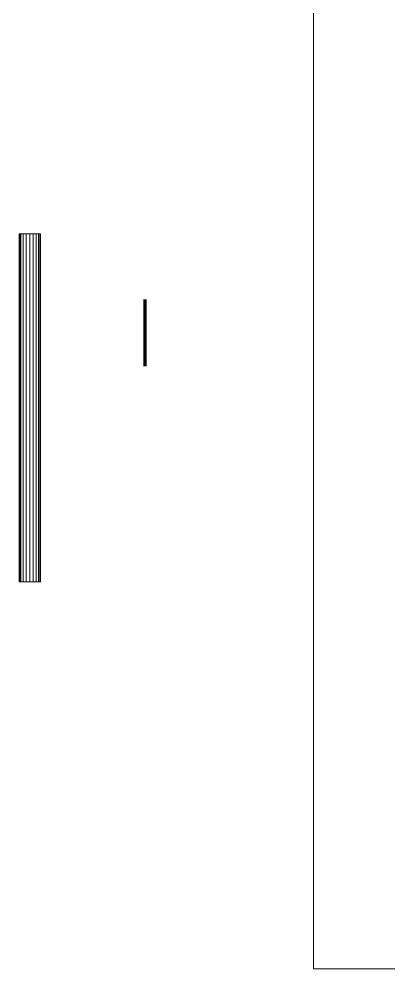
# Model space of a CAD drawing. Header units: millimetres. Extents: x -452357 to 35267, y 81803 to 461763.
# Drawn here: x -173054 to -157511, y 185240 to 225159 of the extents above; entities that cross this region are included whole.
import ezdxf

# ---------------------------------------------------------------- set-up
doc = ezdxf.new("R2010")
doc.units = ezdxf.units.MM
doc.layers.add('hatch', color=65, linetype='Continuous', lineweight=15)
doc.layers.add('Hatching', color=65, linetype='Continuous', lineweight=20)

msp = doc.modelspace()

# ---------------------------------------------------------------- linework, layer by layer
at = {"layer": 'hatch', "lineweight": 80, "ltscale": 3}
msp.add_line((-167769.3, 213365.8), (-167769.3, 210575.4), dxfattribs=at)
at = {"layer": 'hatch', "ltscale": 3}
msp.add_lwpolyline([(-160675.5, 229261.8), (-126905.8, 229287.1), (-126905.8, 185240.2), (-160675.5, 185240.2)], close=True, dxfattribs=at)
at = {"layer": 'Hatching', "ltscale": 3}
for p, q in [((-173024.1, 216134.7), (-173024.1, 201515.2)), ((-172974.1, 216134.7), (-172974.1, 201515.2)), ((-172874.1, 216134.7), (-172874.1, 201515.2)), ((-172754.1, 216134.7), (-172754.1, 201515.2)), ((-172604.1, 216134.7), (-172604.1, 201515.2)), ((-172454.1, 216134.7), (-172454.1, 201515.2)), ((-172334.1, 216134.7), (-172334.1, 201515.2)), ((-172234.1, 216134.7), (-172234.1, 201515.2)), ((-172184.1, 216134.7), (-172184.1, 201515.2))]:
    msp.add_line(p, q, dxfattribs=at)
msp.add_lwpolyline([(-173054.1, 216134.7), (-172154, 216134.7), (-172154, 201515.2), (-173054.1, 201515.2)], close=True, dxfattribs=at)

doc.saveas('drawing.dxf')
